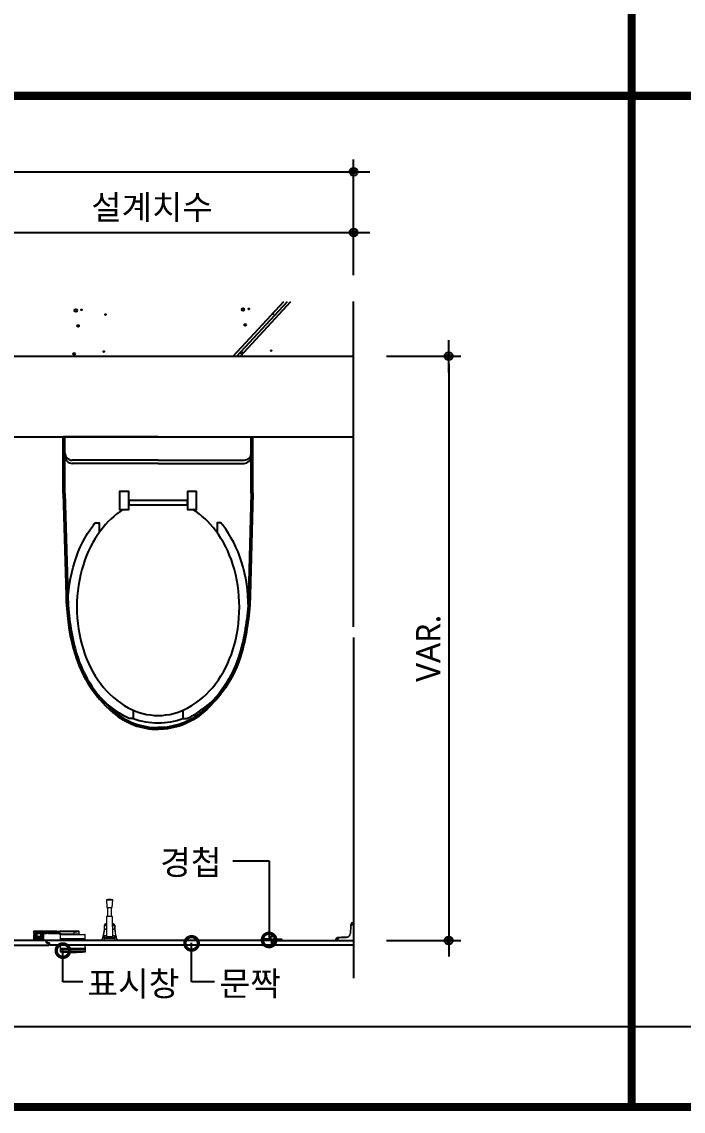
# Model space of a CAD drawing. Extents: x -256 to 8104, y -176 to 5714.
# Drawn here: x 3809 to 4629, y 2764 to 4116 of the extents above; entities that cross this region are included whole.
import ezdxf
from ezdxf.enums import TextEntityAlignment as Align

# ---------------------------------------------------------------- set-up
doc = ezdxf.new("R2010")
doc.units = 0
doc.header["$LTSCALE"] = 30
doc.layers.get('0').update_dxf_attribs({"linetype": 'CONTINUOUS'})
doc.layers.get('DEFPOINTS').update_dxf_attribs({"linetype": 'CONTINUOUS'})
for name, color, linetype in [('0_toilet', 6, 'CONTINUOUS'), ('DIM', 7, 'CONTINUOUS'), ('HAT', 8, 'CONTINUOUS'), ('경첩', 4, 'CONTINUOUS'), ('문자', 3, 'CONTINUOUS'), ('부자재', 4, 'CONTINUOUS'), ('옷걸이', 4, 'CONTINUOUS'), ('잠금쇠(회전형)', 4, 'CONTINUOUS'), ('치수', 1, 'CONTINUOUS'), ('해치', 8, 'CONTINUOUS')]:
    doc.layers.add(name, color=color, linetype=linetype)
doc.styles.add('돋움', font='malgun.ttf')
doc.dimstyles.new('10', dxfattribs={"dimscale": 10, "dimtxt": 3, "dimasz": 1, "dimexe": 1.5, "dimexo": 2, "dimgap": 1, "dimtad": 1, "dimdec": 0, "dimlunit": 6, "dimtxsty": '돋움', "dimblk": 'DIMDOT', "dimcen": -1, "dimdle": 1.5, "dimclrt": 3, "dimazin": 3, "dimtfac": 1, "dimtdec": 0, "dimtix": 1, "dimtmove": 2, "dimatfit": 3, "dimldrblk": 'DIMDOT', "dimarcsym": 0})

# ---------------------------------------------------------------- blocks, each defined once
blk = doc.blocks.new('DIMDOT')
at = {"linetype": 'Continuous'}
blk.add_line((-2, 0), (2, 0), dxfattribs=at)
for radius in [0.5, 0.25]:
    blk.add_circle((0, 0), radius, dxfattribs=at)
blk = doc.blocks.new('*D291')
at = {"layer": 'DEFPOINTS', "color": 0}
for p in [(108967.5, 9137.4), (108967.5, 8412.4), (109064.4, 8412.4)]:
    blk.add_point(p, dxfattribs=at)
at = {"layer": 'DIM', "color": 0, "lineweight": -2, "ltscale": 10}
for p, q in [((108987.5, 9137.4), (109079.4, 9137.4)), ((109064.4, 9127.4), (109064.4, 8422.4)), ((108987.5, 8412.4), (109079.4, 8412.4))]:
    blk.add_line(p, q, dxfattribs=at)
at = {"layer": 'DIM', "color": 0, "lineweight": -2, "xscale": 10, "yscale": 10, "zscale": 10}
for p, rotation in [((109064.4, 9137.4), 90), ((109064.4, 8412.4), 270)]:
    blk.add_blockref('DIMDOT', p, dxfattribs=dict(at, rotation=rotation))
at = {"layer": 'DIM', "color": 3, "insert": (109039.2, 8774.9), "char_height": 30, "attachment_point": 5, "rotation": 90, "style": '돋움'}
blk.add_mtext('VAR.', dxfattribs=at)
blk = doc.blocks.new('_DOTSMALL')
at = {"color": 0, "linetype": 'ByBlock', "const_width": 0.5}
blk.add_lwpolyline([(-0.0625, 0, 1), (0.0625, 0, 1)], format="xyb", close=True, dxfattribs=at)
blk = doc.blocks.new('A$C63EC304E')
at = {"layer": '치수', "color": 1, "xscale": 2.5, "yscale": 2.5, "zscale": 2.5, "rotation": 234.3098741996962}
blk.add_blockref('_DOTSMALL', (0.31, 0.31), dxfattribs=at)
blk = doc.blocks.new('A$C2BC9653E')
at = {"layer": '치수', "xscale": 0.3333333333333333, "yscale": 0.3333333333333333, "zscale": 0.3333333333333333}
blk.add_blockref('A$C63EC304E', (0, 0), dxfattribs=at)
blk = doc.blocks.new('A$C7FC71301')
at = {"layer": '치수', "rotation": 180}
blk.add_blockref('A$C2BC9653E', (0.208, 0.208), dxfattribs=at)
blk = doc.blocks.new('A$C4A20372B')
at = {"layer": '치수'}
blk.add_blockref('A$C7FC71301', (0, 0), dxfattribs=at)
blk = doc.blocks.new('A$C566469F5')
at = {"layer": '치수'}
blk.add_blockref('A$C4A20372B', (0, 0), dxfattribs=at)
blk = doc.blocks.new('A$C7E317CD4')
at = {"layer": '해치', "xscale": 2, "yscale": 2, "zscale": 2}
blk.add_blockref('A$C566469F5', (0, 0), dxfattribs=at)
blk = doc.blocks.new('A$C601D7F27')
at = {"layer": '치수'}
blk.add_blockref('A$C7E317CD4', (0, 0), dxfattribs=at)
blk = doc.blocks.new('A$C38802C08')
at = {"layer": '치수'}
blk.add_blockref('A$C601D7F27', (0, 0), dxfattribs=at)
blk = doc.blocks.new('*D292')
at = {"layer": 'DEFPOINTS', "color": 0}
for p in [(108946.5, 9290.9), (108446.5, 9217.8), (108946.5, 9217.8)]:
    blk.add_point(p, dxfattribs=at)
at = {"layer": 'DIM', "color": 0, "lineweight": -2, "ltscale": 10}
for p, q in [((108446.5, 9237.8), (108446.5, 9305.9)), ((108946.5, 9237.8), (108946.5, 9305.9)), ((108456.5, 9290.9), (108936.5, 9290.9))]:
    blk.add_line(p, q, dxfattribs=at)
at = {"layer": 'DIM', "color": 0, "lineweight": -2, "xscale": 10, "yscale": 10, "zscale": 10, "rotation": 180}
blk.add_blockref('DIMDOT', (108446.5, 9290.9), dxfattribs=at)
at = {"layer": 'DIM', "color": 0, "lineweight": -2, "xscale": 10, "yscale": 10, "zscale": 10}
blk.add_blockref('DIMDOT', (108946.5, 9290.9), dxfattribs=at)
at = {"layer": 'DIM', "color": 3, "insert": (108696.5, 9320.6), "char_height": 30, "attachment_point": 5, "style": '돋움'}
blk.add_mtext('설계치수', dxfattribs=at)
blk = doc.blocks.new('*D293')
at = {"layer": 'DEFPOINTS', "color": 0}
for p in [(108946.5, 9366.3), (107446.5, 9217.8), (108946.5, 9217.8)]:
    blk.add_point(p, dxfattribs=at)
at = {"layer": 'DIM', "color": 0, "lineweight": -2, "ltscale": 10}
for p, q in [((107446.5, 9237.8), (107446.5, 9381.3)), ((108946.5, 9237.8), (108946.5, 9381.3)), ((107456.5, 9366.3), (108936.5, 9366.3))]:
    blk.add_line(p, q, dxfattribs=at)
at = {"layer": 'DIM', "color": 0, "lineweight": -2, "xscale": 10, "yscale": 10, "zscale": 10, "rotation": 180}
blk.add_blockref('DIMDOT', (107446.5, 9366.3), dxfattribs=at)
at = {"layer": 'DIM', "color": 0, "lineweight": -2, "xscale": 10, "yscale": 10, "zscale": 10}
blk.add_blockref('DIMDOT', (108946.5, 9366.3), dxfattribs=at)
at = {"layer": 'DIM', "color": 3, "insert": (108196.5, 9395.9), "char_height": 30, "attachment_point": 5, "style": '돋움'}
blk.add_mtext('설계치수', dxfattribs=at)
blk = doc.blocks.new('A$C10E41893')
at = {"layer": '부자재'}
for p, q in [((6.5, 0), (6.5, 196)), ((123.3, 196), (6.5, 196)), ((123.3, 192.5), (6.5, 192.5)), ((54.8, 0), (54.8, 177.5)), ((61.4, 0), (61.4, 177.5)), ((6.5, 0), (6.5, -196)), ((54.8, 0), (54.8, -177.5)), ((61.4, 0), (61.4, -177.5)), ((123.3, -192.5), (6.5, -192.5)), ((123.3, -196), (6.5, -196))]:
    blk.add_line(p, q, dxfattribs=at)
for points in [[(122.7, 196, -0.012538), (123.3, 196), (334.6, 190.3, -0.055395), (444.7, 175.1, -0.154276), (576.9, 93.3, -0.179504), (611.5, 0, -0.179504)], [(122.8, 192.5, -0.012538), (123.2, 192.5), (334.5, 186.8, -0.055395), (443.8, 171.7, -0.154276), (574.3, 91, -0.179504), (608, 0, -0.179504)], [(572, 51.4), (588.8, 51.4), (588.8, 59.6, 0.021185), (583.3, 70.7, 0.106084), (528.4, 133.7, 0.085733), (452.6, 172.4, 0.075373), (358.7, 186.6, 0.075373), (264.8, 172.4, 0.085733), (189, 133.7, 0.007337), (184.4, 130.1), (184.4, 122), (204.7, 122)], [(156.7, -72, 0.089162), (200.2, -118.7, 0.085733), (270.3, -154.5, 0.075373), (358.7, -167.9, 0.075373), (447.1, -154.5, 0.085733), (517.2, -118.7, 0.106084), (567, -61.6, 0.126931), (582.8, 0, 0.126931), (567, 61.6, 0.106084), (517.2, 118.7, 0.085733), (447.1, 154.5, 0.075373), (358.7, 167.9, 0.075373), (270.3, 154.5, 0.085733), (200.2, 118.7, 0.089162), (156.7, 72)], [(588.8, -51.4, 0.090214), (598.2, 0, 0.090214), (588.8, 51.4, 0.106084)], [(122.7, -196, 0.012538), (123.3, -196), (334.6, -190.3, 0.055395), (444.7, -175.1, 0.154276), (576.9, -93.3, 0.179504), (611.5, 0, 0.179504)], [(122.8, -192.5, 0.012538), (123.2, -192.5), (334.5, -186.8, 0.055395), (443.8, -171.7, 0.154276), (574.3, -91, 0.179504), (608, 0, 0.179504)], [(572, -51.4), (588.8, -51.4), (588.8, -59.6, -0.021185), (583.3, -70.7, -0.106084), (528.4, -133.7, -0.085733), (452.6, -172.4, -0.075373), (358.7, -186.6, -0.075373), (264.8, -172.4, -0.085733), (189, -133.7, -0.007337), (184.4, -130.1), (184.4, -122), (204.7, -122)]]:
    blk.add_lwpolyline(points, format="xyb", dxfattribs=at)
blk.add_lwpolyline([(138, -60.8), (119.3, -60.8), (119.3, -79.5), (156.7, -79.5), (156.7, -60.8), (138, -60.8), (147.3, -60.8), (147.3, 60.8), (138, 60.8), (156.7, 60.8), (156.7, 79.5), (119.3, 79.5), (119.3, 60.8), (138, 60.8), (138, -60.8), (119.3, -60.8)], dxfattribs=at)
for centre, start, end in [((39.8, 177.5), 0, 90), ((46.4, 177.5), 0, 90), ((39.8, -177.5), 270, 0), ((46.4, -177.5), 270, 0)]:
    blk.add_arc(centre, 15, start, end, dxfattribs=at)
blk = doc.blocks.new('EDGE_11', base_point=(104726.3, 5436.3))
for p, q in [((108946.5, 8801.5), (108946.5, 9205.1)), ((107446.5, 9137.4), (108946.5, 9137.4)), ((107446.5, 9037.4), (108946.5, 9037.4)), ((108946.5, 8788.2), (108946.5, 8365.6))]:
    blk.add_line(p, q)
at = {"color": 8}
for p, q in [((107210.4, 8305.6), (109173, 8305.6)), ((109173, 8305.6), (110558.3, 8305.6))]:
    blk.add_line(p, q, dxfattribs=at)
at = {"color": 8, "const_width": 10}
for points in [[(109291.4, 8205.6), (109291.4, 10974.7)], [(107210.4, 9460.5), (110558.3, 9460.5)], [(104773.7, 8205.6), (110558.3, 8205.6)]]:
    blk.add_lwpolyline(points, dxfattribs=at)
at = {"layer": '0_toilet'}
for p, q in [((108565.5, 8412.4), (108336.5, 8412.4)), ((108565.5, 8409.4), (108565.5, 8412.4)), ((108565.5, 8409.4), (108569.2, 8409.4)), ((108845.1, 8412.4), (108566.2, 8412.4)), ((108566.2, 8409.4), (108566.2, 8412.4)), ((108568.5, 8406.4), (108568.5, 8409.4)), ((108569.2, 8406.4), (108569.2, 8409.4)), ((108845.1, 8406.4), (108845.1, 8412.4)), ((108846.6, 8412.4), (108946.5, 8412.4)), ((108846.6, 8406.4), (108846.6, 8412.4)), ((108336.5, 8406.4), (108568.5, 8406.4)), ((108845.1, 8406.4), (108569.2, 8406.4)), ((108946.5, 8406.4), (108846.6, 8406.4))]:
    blk.add_line(p, q, dxfattribs=at)
at = {"layer": '경첩', "color": 4, "linetype": 'Continuous', "lineweight": 15}
for p, q in [((108942.3, 8423.3), (108942.6, 8423)), ((108942.3, 8423.3), (108942.3, 8422.4)), ((108942.3, 8422.4), (108942.5, 8422.1)), ((108942.3, 8422.4), (108942.3, 8422.3)), ((108942.3, 8422.3), (108942.5, 8422)), ((108942.3, 8422.3), (108942.3, 8421.9)), ((108942.5, 8426.8), (108942.4, 8423.9)), ((108942.4, 8423.9), (108942.6, 8423.7)), ((108942.4, 8423.9), (108942.6, 8423.7)), ((108942.4, 8423.9), (108942.4, 8423.5)), ((108942.4, 8423.5), (108942.6, 8423.3)), ((108942.9, 8430.1), (108942.5, 8421.2)), ((108942.6, 8427.8), (108942.5, 8427.2)), ((108942.5, 8427.2), (108942.8, 8426.9)), ((108942.5, 8426.8), (108942.7, 8426.6)), ((108942.7, 8431.5), (108942.6, 8428.8)), ((108942.6, 8428.8), (108942.8, 8428.6)), ((108942.6, 8428.2), (108942.8, 8427.9)), ((108942.6, 8427.8), (108942.8, 8427.6)), ((108942.7, 8431.5), (108943, 8431.3)), ((108942.7, 8421.1), (108943.2, 8430.1)), ((108942.8, 8432.1), (108943, 8432)), ((108943, 8432.6), (108942.9, 8430.1)), ((108943.2, 8431.2), (108943.3, 8432.6)), ((108945.3, 8432.4), (108945.3, 8432.5)), ((108945.3, 8432.5), (108946.5, 8432.5)), ((108945.3, 8432.4), (108945.3, 8432.1)), ((108946.5, 8432.4), (108945.3, 8432.4)), ((108945.3, 8432.1), (108946.5, 8432.1)), ((108945.4, 8434.6), (108945.4, 8434.9)), ((108946.5, 8434.9), (108945.4, 8434.9)), ((108945.4, 8434.6), (108946.5, 8434.6)), ((108946.5, 8434.6), (108946.5, 8434.9)), ((108946.5, 8432.5), (108946.5, 8434.6)), ((108946.5, 8432.1), (108946.5, 8432.4)), ((108946.5, 8432.1), (108946.5, 8413.9)), ((108924.3, 8413.5), (108924, 8413.5)), ((108924, 8413.5), (108924, 8412.4)), ((108924, 8412.4), (108924.3, 8412.4)), ((108924.3, 8412.4), (108924.3, 8413.5)), ((108924.3, 8412.4), (108926.4, 8412.4)), ((108928.8, 8416), (108926.3, 8415.9)), ((108926.3, 8415.6), (108927.7, 8415.7)), ((108926.4, 8412.4), (108926.4, 8413.6)), ((108926.4, 8413.6), (108926.5, 8413.6)), ((108926.5, 8413.6), (108926.8, 8413.6)), ((108926.5, 8413.6), (108926.5, 8412.4)), ((108926.5, 8412.4), (108926.8, 8412.4)), ((108930.1, 8416.3), (108926.8, 8416.1)), ((108926.8, 8416.1), (108926.8, 8416.1)), ((108926.8, 8416.1), (108926.9, 8415.9)), ((108926.8, 8412.4), (108926.8, 8413.6)), ((108945, 8412.4), (108926.8, 8412.4)), ((108937.7, 8416.4), (108928.8, 8416)), ((108928.8, 8415.7), (108937.7, 8416.2)), ((108930.1, 8416.3), (108930.3, 8416.1)), ((108930.7, 8416.3), (108931, 8416.1)), ((108931.1, 8416.3), (108931.3, 8416.1)), ((108934.4, 8416.5), (108931.7, 8416.4)), ((108931.7, 8416.4), (108932, 8416.1)), ((108934.4, 8416.5), (108934.7, 8416.3)), ((108935.1, 8416.5), (108935.4, 8416.3)), ((108935.5, 8416.5), (108935.7, 8416.3)), ((108936.1, 8416.6), (108936.4, 8416.3)), ((108937.5, 8416.6), (108936.1, 8416.6)), ((108937.7, 8416.7), (108937.5, 8416.6)), ((108937.5, 8416.6), (108937.7, 8416.4)), ((108938.7, 8416.8), (108938.9, 8416.6)), ((108939.3, 8417), (108939.4, 8416.8)), ((108939.5, 8417.1), (108939.7, 8416.9)), ((108940, 8417.3), (108940.1, 8417.2)), ((108940.2, 8417.5), (108940.4, 8417.3)), ((108941.3, 8418.5), (108941.4, 8418.3)), ((108941.4, 8418.7), (108941.6, 8418.5)), ((108941.7, 8419.2), (108941.9, 8419)), ((108941.8, 8419.4), (108942, 8419.2)), ((108942, 8419.8), (108942.2, 8419.6)), ((108942.3, 8420.1), (108942.1, 8420.3)), ((108942.1, 8420.3), (108942.3, 8420.1)), ((108942.3, 8421.8), (108942.2, 8421.2)), ((108942.2, 8420.9), (108942.4, 8420.7)), ((108942.2, 8420.7), (108942.4, 8420.5)), ((108942.3, 8421.9), (108942.5, 8421.7)), ((108942.3, 8421.9), (108942.3, 8421.8)), ((108942.3, 8421.8), (108942.5, 8421.6))]:
    blk.add_line(p, q, dxfattribs=at)
at = {"layer": '경첩', "color": 4, "linetype": 'Continuous', "lineweight": 15, "flags": 128}
for points in [[(108942.4, 8423.5), (108942.3, 8423.4), (108942.3, 8423.4), (108942.3, 8423.3)], [(108942.4, 8423.9), (108942.4, 8423.9), (108942.4, 8423.9)], [(108942.6, 8428.8), (108942.6, 8428.7), (108942.6, 8428.6), (108942.6, 8428.5), (108942.6, 8428.4), (108942.6, 8428.3), (108942.6, 8428.2), (108942.6, 8428.2), (108942.6, 8428.2)], [(108942.8, 8432.1), (108942.7, 8431.9), (108942.7, 8431.8), (108942.7, 8431.7), (108942.7, 8431.5)], [(108942.8, 8432.1), (108942.8, 8432.1), (108942.8, 8432.1), (108942.8, 8432.1), (108942.8, 8432.1), (108942.8, 8432.1), (108942.8, 8432.1), (108942.8, 8432.1), (108942.8, 8432.1)], [(108942.9, 8430.1), (108942.9, 8430.1), (108942.9, 8430.1), (108943, 8430.1), (108943, 8430.1), (108943, 8430.1), (108943.1, 8430.1), (108943.1, 8430.1), (108943.2, 8430.1)], [(108943.3, 8432.6), (108943.2, 8432.6), (108943.2, 8432.6), (108943.1, 8432.6), (108943.1, 8432.6), (108943.1, 8432.6), (108943, 8432.6), (108943, 8432.6), (108943, 8432.6)], [(108926.3, 8415.6), (108926.3, 8415.7), (108926.3, 8415.7), (108926.3, 8415.8), (108926.3, 8415.8), (108926.3, 8415.8), (108926.3, 8415.8), (108926.3, 8415.9), (108926.3, 8415.9)], [(108928.8, 8416), (108928.8, 8416), (108928.8, 8416), (108928.8, 8415.9), (108928.8, 8415.9), (108928.8, 8415.9), (108928.8, 8415.8), (108928.8, 8415.8), (108928.8, 8415.7)], [(108930.7, 8416.3), (108930.7, 8416.3), (108930.7, 8416.3), (108930.6, 8416.3), (108930.5, 8416.3), (108930.4, 8416.3), (108930.3, 8416.3), (108930.2, 8416.3), (108930.1, 8416.3)], [(108931.7, 8416.4), (108931.6, 8416.4), (108931.5, 8416.4), (108931.4, 8416.4), (108931.3, 8416.3), (108931.2, 8416.3), (108931.2, 8416.3), (108931.1, 8416.3), (108931.1, 8416.3), (108931.1, 8416.3)], [(108935.1, 8416.5), (108935.1, 8416.5), (108935.1, 8416.5), (108935, 8416.5), (108934.9, 8416.5), (108934.8, 8416.5), (108934.7, 8416.5), (108934.6, 8416.5), (108934.4, 8416.5)], [(108936.1, 8416.6), (108936, 8416.6), (108935.9, 8416.6), (108935.8, 8416.6), (108935.7, 8416.6), (108935.6, 8416.6), (108935.5, 8416.5), (108935.5, 8416.5), (108935.5, 8416.5)], [(108937.7, 8416.4), (108937.7, 8416.4), (108937.7, 8416.4), (108937.7, 8416.4), (108937.7, 8416.3), (108937.7, 8416.3), (108937.7, 8416.2), (108937.7, 8416.2), (108937.7, 8416.2)], [(108942.1, 8420.3), (108942.1, 8420.3), (108942.1, 8420.3)], [(108942.2, 8420.9), (108942.2, 8420.7), (108942.2, 8420.7)], [(108942.5, 8421.2), (108942.5, 8421.2), (108942.5, 8421.2), (108942.5, 8421.2), (108942.6, 8421.2), (108942.6, 8421.2), (108942.6, 8421.2), (108942.7, 8421.2), (108942.7, 8421.1)]]:
    blk.add_lwpolyline(points, dxfattribs=at)
at = {"layer": '경첩', "color": 4, "linetype": 'Continuous', "lineweight": 15}
for centre, radius, start, end in [((108945.3, 8430), 2.35, 90, 177.3017), ((108945.4, 8432.5), 2.35, 90, 177.3017), ((108945.3, 8430), 2.1, 90, 177.3017), ((108945.4, 8432.5), 2.1, 90, 177.3017), ((108926.4, 8413.5), 2.35, 92.6983, 180), ((108926.4, 8413.5), 2.1, 92.6983, 180), ((108928.9, 8413.6), 2.35, 92.6983, 180), ((108928.9, 8413.6), 2.1, 92.6983, 180), ((108937.5, 8421.4), 5, 272.6983, 357.3017), ((108937.5, 8421.4), 5.25, 272.6983, 357.3017), ((108937.5, 8421.4), 4.75, 272.6983, 285), ((108937.5, 8421.4), 4.75, 284.9998, 291.7506), ((108937.5, 8421.4), 4.75, 294.9948, 301.2998), ((108937.5, 8421.4), 4.75, 301.2991, 304.3858), ((108937.5, 8421.4), 4.75, 304.3849, 322.5608), ((108937.5, 8421.4), 4.75, 322.5612, 325.6145), ((108937.5, 8421.4), 4.75, 325.6151, 331.8264), ((108937.5, 8421.4), 4.75, 335.0052, 340.234), ((108937.5, 8421.4), 4.75, 340.234, 346.7569), ((108937.5, 8421.4), 4.75, 346.8377, 351.3944), ((108937.5, 8421.4), 4.75, 354.0912, 357.3017), ((108945, 8413.9), 1.5, 270, 0)]:
    blk.add_arc(centre, radius, start, end, dxfattribs=at)
at = {"layer": '부자재'}
for p, q in [((108834.4, 8413.3), (108834.4, 8412.4)), ((108845.1, 8412.4), (108834.4, 8412.4)), ((108842.2, 8414.5), (108835, 8414)), ((108835.7, 8413.5), (108835.7, 8412.4)), ((108845.9, 8412.9), (108845.9, 8412.1)), ((108846.1, 8412.1), (108845.9, 8412.1)), ((108846.1, 8412.9), (108846.1, 8412.1)), ((108846.6, 8412.4), (108857.6, 8412.4)), ((108846.6, 8412.4), (108846.6, 8412.4)), ((108848.9, 8414.5), (108857, 8414)), ((108856.3, 8413.5), (108856.3, 8412.4)), ((108857.6, 8413.3), (108857.6, 8412.4))]:
    blk.add_line(p, q, dxfattribs=at)
at = {"layer": '부자재', "color": 1}
blk.add_circle((108846, 8415.6), 2.34, dxfattribs=at)
at = {"layer": '부자재'}
for centre, radius, start, end in [((108835.1, 8413.3), 0.7, 101.7765, 181.6712), ((108836.5, 8413.2), 0.884, 113.4077, 164.5497), ((108842.1, 8415.8), 1.29, 272.9231, 352.4724), ((108846, 8415.6), 2.62, 270, 180), ((108846.4, 8411.3), 1.65, 102.5267, 141.5475), ((108845.7, 8411.3), 1.65, 43.1003, 77.4733), ((108846.1, 8415.2), 2.86, 280.084, 345.9792), ((108849.9, 8415.8), 1.29, 187.5276, 267.0769), ((108855.5, 8413.2), 0.884, 15.4503, 67.3004), ((108856.9, 8413.3), 0.7, 358.3288, 78.2235)]:
    blk.add_arc(centre, radius, start, end, dxfattribs=at)
at = {"layer": '옷걸이', "lineweight": 15}
for p, q in [((108639.9, 8462.7), (108640.7, 8453.2)), ((108639.9, 8462.7), (108647.9, 8462.7)), ((108647.2, 8453.2), (108647.9, 8462.7)), ((108640.7, 8453.2), (108647.2, 8453.2)), ((108641.4, 8453.2), (108641.4, 8442.4)), ((108646.4, 8442.4), (108646.4, 8453.2)), ((108640.2, 8442.1), (108640, 8416.9)), ((108647.7, 8442.1), (108640.2, 8442.1)), ((108640.4, 8442.4), (108643.9, 8442.4)), ((108643.9, 8442.4), (108647.4, 8442.4)), ((108647.9, 8416.9), (108647.7, 8442.1)), ((108640, 8425.9), (108637.6, 8425.9)), ((108637.7, 8426.7), (108640.1, 8426.7)), ((108640.1, 8433), (108640, 8433)), ((108640, 8433), (108640, 8432.9)), ((108640.1, 8432.9), (108640, 8432.9)), ((108640, 8431.4), (108640, 8431)), ((108640, 8431.4), (108640.1, 8431.4)), ((108640.1, 8431), (108640, 8431)), ((108647.9, 8433), (108647.8, 8433)), ((108647.9, 8432.9), (108647.8, 8432.9)), ((108647.8, 8431.4), (108647.9, 8431.4)), ((108647.9, 8431), (108647.8, 8431)), ((108647.8, 8426.7), (108650.2, 8426.7)), ((108650.3, 8425.9), (108647.8, 8425.9)), ((108647.9, 8433), (108647.9, 8432.9)), ((108647.9, 8431.4), (108647.9, 8431)), ((108634.4, 8412.4), (108635.3, 8414.9)), ((108636.8, 8412.4), (108634.4, 8412.4)), ((108635.3, 8414.9), (108635.3, 8415)), ((108635.3, 8414.9), (108635.3, 8414.9)), ((108637.7, 8417.8), (108636.2, 8417.8)), ((108637.7, 8417.8), (108636.2, 8417.8)), ((108636.3, 8415.7), (108636.2, 8415.7)), ((108636.2, 8415.6), (108636.2, 8415.6)), ((108651.6, 8415.6), (108636.2, 8415.6)), ((108637.6, 8414.9), (108636.8, 8412.4)), ((108651.1, 8412.4), (108636.8, 8412.4)), ((108637.6, 8417.2), (108637.7, 8417.8)), ((108637.6, 8414.9), (108637.6, 8415.6)), ((108637.6, 8415.6), (108650.2, 8415.6)), ((108650.2, 8414.9), (108637.6, 8414.9)), ((108648.7, 8416.9), (108639.2, 8416.9)), ((108651.6, 8417.8), (108650.2, 8417.8)), ((108650.2, 8417.8), (108650.3, 8417.2)), ((108651.6, 8417.8), (108650.2, 8417.8)), ((108650.2, 8414.9), (108650.2, 8415.6)), ((108651.1, 8412.4), (108650.2, 8414.9)), ((108653.4, 8412.4), (108651.1, 8412.4)), ((108651.7, 8415.7), (108651.6, 8415.7)), ((108651.6, 8415.6), (108651.6, 8415.6)), ((108651.8, 8415.7), (108651.7, 8415.7)), ((108652.6, 8415), (108652.6, 8414.9)), ((108652.6, 8414.9), (108653.4, 8412.4)), ((108652.6, 8414.9), (108652.6, 8414.9))]:
    blk.add_line(p, q, dxfattribs=at)
at = {"layer": '옷걸이', "lineweight": 15, "flags": 128}
for points in [[(108637.3, 8425.9), (108637.4, 8425.9), (108637.4, 8425.9), (108637.4, 8425.9), (108637.4, 8425.9), (108637.5, 8425.9), (108637.5, 8425.9), (108637.5, 8425.9), (108637.6, 8425.9)], [(108640, 8433), (108640, 8433), (108639.6, 8433), (108639.3, 8432.9), (108639, 8432.9), (108638.7, 8432.8), (108638.4, 8432.6), (108638.2, 8432.5), (108637.9, 8432.3), (108637.8, 8432.1), (108637.6, 8431.9), (108637.5, 8431.6), (108637.5, 8431.4), (108637.5, 8431.4)], [(108640, 8432.9), (108639.6, 8432.9), (108639.2, 8432.8), (108638.8, 8432.7), (108638.4, 8432.6), (108638.1, 8432.4), (108637.9, 8432.2), (108637.7, 8431.9), (108637.6, 8431.7), (108637.5, 8431.3), (108637.5, 8431.3)], [(108637.5, 8429.8), (108637.6, 8430.1), (108637.7, 8430.3), (108637.8, 8430.6), (108638.1, 8430.8), (108638.4, 8431), (108638.7, 8431.1), (108639.1, 8431.3), (108639.5, 8431.3), (108640, 8431.4)], [(108640, 8431), (108639.5, 8431), (108639.2, 8430.9), (108638.8, 8430.8), (108638.5, 8430.7), (108638.3, 8430.5), (108638.1, 8430.3), (108637.9, 8430.1), (108637.8, 8429.8), (108637.8, 8429.6)], [(108650.4, 8431.3), (108650.4, 8431.3), (108650.3, 8431.5), (108650.3, 8431.8), (108650.2, 8432), (108650, 8432.2), (108649.8, 8432.4), (108649.6, 8432.5), (108649.4, 8432.7), (108649.1, 8432.8), (108648.8, 8432.9), (108648.5, 8433), (108648.1, 8433), (108647.9, 8433)], [(108650.4, 8431.3), (108650.3, 8431.6), (108650.2, 8431.8), (108650.1, 8432.1), (108649.8, 8432.3), (108649.6, 8432.5), (108649.2, 8432.7), (108648.8, 8432.8), (108648.4, 8432.9), (108647.9, 8432.9), (108647.9, 8432.9)], [(108647.9, 8431.4), (108648.3, 8431.4), (108648.7, 8431.3), (108649.1, 8431.2), (108649.4, 8431), (108649.7, 8430.8), (108650, 8430.6), (108650.2, 8430.4), (108650.3, 8430.1), (108650.4, 8429.8)], [(108650.1, 8429.6), (108650, 8429.9), (108649.9, 8430.1), (108649.8, 8430.4), (108649.5, 8430.5), (108649.3, 8430.7), (108648.9, 8430.9), (108648.6, 8431), (108648.2, 8431), (108647.9, 8431)], [(108650.5, 8425.9), (108650.5, 8425.9), (108650.5, 8425.9), (108650.5, 8425.9), (108650.4, 8425.9), (108650.4, 8425.9), (108650.4, 8425.9), (108650.3, 8425.9), (108650.3, 8425.9)], [(108636, 8417.6), (108636, 8417.6), (108636, 8417.6)], [(108636.2, 8415.7), (108636.1, 8415.7), (108636.1, 8415.7)], [(108636.2, 8417.8), (108636.2, 8417.8), (108636.2, 8417.8)], [(108636.3, 8415.7), (108636.2, 8415.7), (108636.2, 8415.6)], [(108636.2, 8415.7), (108636.2, 8415.7), (108636.3, 8415.7)], [(108638.4, 8415.7), (108638, 8415.7), (108637.8, 8415.7), (108637.7, 8415.7), (108637.8, 8415.8), (108638.1, 8415.8), (108638.2, 8415.8)], [(108640, 8418.2), (108639.4, 8418.1), (108638.1, 8418.1)], [(108649.8, 8418.1), (108648.2, 8418.2), (108647.9, 8418.2)], [(108649.7, 8415.8), (108650, 8415.8), (108650.1, 8415.8), (108650.1, 8415.7), (108650, 8415.7), (108649.6, 8415.7), (108649.2, 8415.7)], [(108651.6, 8415.6), (108651.6, 8415.7), (108651.6, 8415.7)], [(108651.7, 8415.7), (108651.7, 8415.7), (108651.6, 8415.7)]]:
    blk.add_lwpolyline(points, dxfattribs=at)
at = {"layer": '옷걸이', "lineweight": 15}
for centre, radius, start, end in [((108643.9, 8452.4), 11, 68.7607, 111.2393), ((108640.4, 8442.1), 0.25, 90, 179.5), ((108647.4, 8442.1), 0.25, 0.5, 90), ((108584.8, 8430.1), 52.8, 346.2317, 355.4136), ((108584.8, 8430.1), 53, 346.5097, 355.4136), ((108584.8, 8430.1), 52.8, 355.4136, 356.451), ((108584.8, 8430.1), 52.8, 356.4511, 359.6096), ((108637.6, 8426.9), 0.23, 185.4574, 275.1888), ((108584.8, 8430.1), 52.8, 359.6096, 1.2369), ((108637.7, 8429.8), 0.227, 188.2087, 276.392), ((108603.7, 8429.3), 34.1, 354.2736, 355.5668), ((108584.8, 8430), 53, 356.4511, 359.6096), ((108584.8, 8431.8), 55.3, 359.6189, 1.2073), ((108703.1, 8431.8), 55.3, 178.7927, 180.3811), ((108650.1, 8429.8), 0.227, 263.608, 351.7913), ((108703.1, 8430), 53, 180.3904, 183.5489), ((108650.2, 8426.9), 0.23, 264.8112, 354.5426), ((108684.2, 8429.3), 34.1, 184.4333, 185.7264), ((108703.1, 8430.1), 53, 184.5864, 193.4903), ((108703.1, 8430.1), 52.8, 178.7631, 180.3904), ((108703.1, 8430.1), 52.8, 180.3904, 183.5489), ((108703.1, 8430.1), 52.8, 183.5489, 184.5865), ((108703.1, 8430.1), 52.8, 184.5864, 193.7683), ((108586, 8429.8), 51.5, 343.2376, 346.2577), ((108636.4, 8414.6), 1.17, 101.397, 160.6752), ((108636.2, 8414.6), 1, 89.9937, 161.8081), ((108586.4, 8430), 51.3, 343.5226, 346.2377), ((108636.2, 8417.5), 0.25, 90.2728, 166.2395), ((108636.2, 8417.5), 0.247, 89.2585, 165.9158), ((108635.8, 8417.5), 1.81, 282.0607, 352.5143), ((108635.7, 8417.9), 2.24, 284.8265, 3.5932), ((108638, 8417.7), 0.376, 79.9393, 150.5456), ((108637.9, 8417.8), 0.248, 89.5881, 179.723), ((108638.1, 8417.8), 0.307, 84.7786, 118.9817), ((108637.8, 8417.2), 1.43, 284.1057, 346.9245), ((108644.1, 8816.8), 401.1, 269.1968, 270.7316), ((108650.1, 8417.2), 1.44, 193.1186, 255.9655), ((108649.8, 8417.7), 0.4, 32.0092, 97.8083), ((108649.8, 8417.8), 0.271, 58.6344, 97.6053), ((108652.2, 8417.9), 2.24, 176.3909, 255.1894), ((108649.9, 8417.8), 0.248, 0.277, 90.4119), ((108652, 8417.5), 1.8, 186.7864, 258.2605), ((108651.6, 8417.5), 0.25, 13.7617, 89.4531), ((108651.6, 8417.5), 0.247, 14.0842, 90.7415), ((108701.3, 8429.9), 51.2, 193.7584, 196.469), ((108651.6, 8414.6), 1, 18.1919, 90.0063), ((108651.5, 8414.6), 1.16, 19.2937, 79.3942), ((108702.1, 8429.9), 51.7, 193.7493, 196.7564)]:
    blk.add_arc(centre, radius, start, end, dxfattribs=at)
at = {"layer": '잠금쇠(회전형)', "linetype": 'Continuous', "lineweight": 15}
for p, q in [((108549.7, 8423.5), (108549.7, 8421)), ((108552.1, 8424), (108550.2, 8424)), ((108578.5, 8423.8), (108556, 8423.8)), ((108578.5, 8423.8), (108556, 8423.8)), ((108556, 8423.8), (108556, 8423.8)), ((108556, 8423.5), (108600, 8423.5)), ((108556, 8423), (108556, 8423.5)), ((108556, 8423), (108556, 8421.5)), ((108600, 8423), (108556, 8423)), ((108578.5, 8423.8), (108578.5, 8423.8)), ((108605.7, 8424), (108582.4, 8424)), ((108600, 8423.5), (108600, 8423)), ((108600, 8420.5), (108600, 8423)), ((108606.2, 8420.5), (108606.2, 8423.5)), ((108549.7, 8421), (108553, 8421)), ((108549.7, 8419.4), (108549.7, 8412.4)), ((108550.1, 8419.4), (108549.7, 8419.4)), ((108549.7, 8412.4), (108562.2, 8412.4)), ((108550.1, 8414.4), (108550.1, 8419.4)), ((108550.1, 8419.4), (108550.6, 8419.4)), ((108561.8, 8414.4), (108550.1, 8414.4)), ((108550.2, 8419.9), (108550.6, 8419.9)), ((108550.6, 8419.4), (108550.6, 8419.9)), ((108550.6, 8419.9), (108552.5, 8419.9)), ((108550.6, 8419.4), (108550.6, 8414.8)), ((108552.5, 8419.4), (108550.6, 8419.4)), ((108550.6, 8414.8), (108550.7, 8414.9)), ((108550.7, 8418.9), (108552.5, 8418.9)), ((108550.7, 8414.9), (108550.7, 8418.9)), ((108551.2, 8418.4), (108550.7, 8418.9)), ((108550.7, 8414.9), (108550.8, 8414.9)), ((108550.8, 8414.9), (108561.2, 8414.9)), ((108551.2, 8418.4), (108551.2, 8414.9)), ((108552.5, 8418.4), (108551.2, 8418.4)), ((108551.7, 8417.4), (108551.7, 8415.9)), ((108558.9, 8417.4), (108551.7, 8417.4)), ((108551.7, 8415.9), (108558.9, 8415.9)), ((108552, 8417.6), (108558.7, 8417.6)), ((108558.7, 8415.6), (108552, 8415.6)), ((108552.5, 8419.4), (108552.5, 8419.9)), ((108552.5, 8419.9), (108553.5, 8419.9)), ((108552.5, 8418.9), (108552.5, 8419.4)), ((108553, 8419.4), (108552.5, 8419.4)), ((108552.5, 8418.9), (108552.5, 8418.4)), ((108552.5, 8418.9), (108553, 8418.9)), ((108553.5, 8418.4), (108552.5, 8418.4)), ((108553, 8421), (108553, 8421)), ((108553, 8419.4), (108553, 8418.9)), ((108553.5, 8419.4), (108553, 8419.4)), ((108553, 8418.9), (108553.5, 8418.9)), ((108553.5, 8420.5), (108553.5, 8417.6)), ((108582.4, 8421.5), (108556, 8421.5)), ((108558.5, 8417.6), (108558.5, 8420.5)), ((108558.5, 8419.9), (108559.5, 8419.9)), ((108559, 8419.4), (108558.5, 8419.4)), ((108558.5, 8418.9), (108559, 8418.9)), ((108559.5, 8418.4), (108558.5, 8418.4)), ((108558.7, 8417.6), (108560, 8417.6)), ((108560, 8415.6), (108558.7, 8415.6)), ((108560.2, 8417.4), (108558.9, 8417.4)), ((108558.9, 8415.9), (108560.2, 8415.9)), ((108559, 8421), (108566.3, 8421)), ((108559.5, 8419.4), (108559, 8419.4)), ((108559, 8418.9), (108559, 8419.4)), ((108559, 8418.9), (108559.5, 8418.9)), ((108559.5, 8419.9), (108559.5, 8419.4)), ((108559.5, 8419.9), (108561.4, 8419.9)), ((108561.4, 8419.4), (108559.5, 8419.4)), ((108559.5, 8419.4), (108559.5, 8418.9)), ((108559.5, 8418.9), (108561.2, 8418.9)), ((108559.5, 8418.9), (108559.5, 8418.4)), ((108560.7, 8418.4), (108559.5, 8418.4)), ((108560.2, 8415.9), (108560.2, 8417.4)), ((108561.2, 8418.9), (108560.7, 8418.4)), ((108560.7, 8414.9), (108560.7, 8418.4)), ((108561.2, 8418.9), (108561.2, 8414.9)), ((108561.2, 8414.9), (108561.2, 8414.9)), ((108561.2, 8414.9), (108561.4, 8414.8)), ((108561.4, 8419.9), (108561.4, 8419.4)), ((108561.4, 8419.9), (108561.7, 8419.9)), ((108561.4, 8414.8), (108561.4, 8419.4)), ((108561.4, 8419.4), (108561.8, 8419.4)), ((108561.8, 8419.4), (108561.8, 8414.4)), ((108562.2, 8419.4), (108561.8, 8419.4)), ((108562.2, 8412.4), (108562.2, 8419.4)), ((108568.2, 8421), (108581.2, 8421)), ((108581.2, 8421), (108581.2, 8421)), ((108582.7, 8419.4), (108582.7, 8414.5)), ((108613.7, 8414.5), (108582.7, 8414.5)), ((108582.7, 8414.4), (108582.7, 8412.6)), ((108582.7, 8414.4), (108613.7, 8414.4)), ((108582.7, 8412.6), (108613.7, 8412.6)), ((108613.5, 8412.4), (108583, 8412.4)), ((108584.1, 8420), (108584, 8420.2)), ((108613.7, 8419.5), (108584.2, 8419.5)), ((108584.8, 8420), (108584.8, 8420.5)), ((108584.8, 8420.5), (108600, 8420.5)), ((108584.8, 8420), (108613.2, 8420)), ((108590.5, 8414.5), (108590.5, 8414.4)), ((108600, 8420), (108600, 8420.5)), ((108600, 8420.5), (108606.2, 8420.5)), ((108606, 8414.4), (108606, 8414.5)), ((108610.6, 8414.4), (108610.6, 8414.5)), ((108612.7, 8414.4), (108612.7, 8414.5)), ((108612.7, 8414.4), (108612.7, 8414.5)), ((108613.7, 8414.5), (108613.7, 8419.5)), ((108613.7, 8412.6), (108613.7, 8414.4)), ((108582.5, 8402.4), (108582.5, 8401.4)), ((108614, 8402.4), (108582.5, 8402.4)), ((108614, 8401.4), (108582.5, 8401.4)), ((108582.5, 8400.4), (108582.5, 8398.8)), ((108614, 8400.4), (108582.5, 8400.4)), ((108582.5, 8398.8), (108598.2, 8398.8)), ((108598.2, 8398.3), (108582.9, 8398.3)), ((108613.5, 8400.9), (108583, 8400.9)), ((108613.5, 8400.9), (108583, 8400.9)), ((108613.3, 8406.3), (108583.2, 8406.3)), ((108583.3, 8406.4), (108598.2, 8406.4)), ((108586.1, 8398.1), (108610.4, 8398.1)), ((108586.1, 8398.1), (108598.2, 8398.1)), ((108610.1, 8398), (108586.4, 8398)), ((108592.6, 8397.9), (108592.7, 8397.9)), ((108592.7, 8397.9), (108603.8, 8397.9)), ((108595.5, 8397.8), (108595.5, 8397.9)), ((108596.1, 8397.6), (108600.4, 8397.6)), ((108596.1, 8397.6), (108600.4, 8397.6)), ((108596.4, 8397.9), (108596.4, 8397.8)), ((108596.4, 8397.8), (108600.1, 8397.8)), ((108600, 8397.6), (108596.5, 8397.6)), ((108598.2, 8406.4), (108613.1, 8406.4)), ((108598.2, 8398.8), (108614, 8398.8)), ((108613.5, 8398.3), (108598.2, 8398.3)), ((108598.2, 8398.1), (108610.4, 8398.1)), ((108600.1, 8397.8), (108600.1, 8397.9)), ((108600.9, 8397.9), (108600.9, 8397.8)), ((108603.8, 8397.9), (108604, 8397.9)), ((108614, 8401.4), (108614, 8402.4)), ((108614, 8398.8), (108614, 8400.4))]:
    blk.add_line(p, q, dxfattribs=at)
at = {"layer": '잠금쇠(회전형)', "linetype": 'Continuous', "lineweight": 15, "flags": 128}
for points in [[(108556, 8423.8), (108555.3, 8423.8), (108554.7, 8423.8), (108554.1, 8423.8), (108553.5, 8423.9), (108553.1, 8423.9), (108552.7, 8423.9), (108552.4, 8423.9), (108552.2, 8424), (108552.1, 8424), (108552.1, 8424)], [(108592.6, 8397.8), (108592.4, 8397.8), (108592.3, 8397.9), (108592.3, 8397.9), (108592.5, 8397.9), (108592.6, 8397.9)], [(108596.5, 8397.6), (108596.5, 8397.6), (108596.5, 8397.7), (108596.5, 8397.7), (108596.4, 8397.7), (108596.4, 8397.7), (108596.4, 8397.7), (108596.4, 8397.7), (108596.4, 8397.8)], [(108600, 8397.6), (108600, 8397.6), (108600, 8397.7), (108600, 8397.7), (108600, 8397.7), (108600, 8397.7), (108600, 8397.7), (108600.1, 8397.7), (108600.1, 8397.8)], [(108604, 8397.9), (108604, 8397.9), (108604.2, 8397.9), (108604.2, 8397.9), (108604.1, 8397.8), (108603.9, 8397.8)]]:
    blk.add_lwpolyline(points, dxfattribs=at)
at = {"layer": '잠금쇠(회전형)', "linetype": 'Continuous', "lineweight": 15}
for centre, radius, start, end in [((108550.2, 8423.5), 0.5, 90, 180), ((108556, 8469.4), 46.4, 262.2082, 269.9516), ((108556, 8462.4), 38.9, 261.4299, 269.9411), ((108578.5, 8463.4), 39.6, 270.014, 275.6703), ((108600, 8462.3), 38.8, 270.0516, 278.5774), ((108600, 8469.4), 46.3, 270.0429, 277.7974), ((108605.7, 8423.5), 0.5, 0, 90), ((108556, 8381.5), 39.9, 90.0704, 99.0775), ((108550.2, 8419.4), 0.5, 90, 180), ((108550.6, 8419.4), 0.485, 91.9622, 181.8362), ((108550.9, 8414.1), 0.816, 110.8265, 158.264), ((108552, 8417.4), 0.25, 90, 180), ((108552, 8415.9), 0.25, 180, 270), ((108552.5, 8419.4), 0.5, 0, 90), ((108552.5, 8418.9), 0.5, 270, 0), ((108556, 8380.7), 40.4, 85.7371, 94.238), ((108553, 8420.5), 0.5, 0.4364, 88.0475), ((108556, 8392.9), 27.7, 84.8219, 95.1479), ((108559, 8420.5), 0.5, 89.9688, 179.9724), ((108559.5, 8419.4), 0.5, 90, 180), ((108559.5, 8418.9), 0.5, 180, 270), ((108560, 8417.4), 0.25, 0, 90), ((108560, 8415.9), 0.25, 270, 0), ((108561.4, 8419.4), 0.485, 358.1638, 88.0378), ((108561.1, 8414.1), 0.816, 21.736, 69.1735), ((108561.7, 8419.4), 0.5, 0, 90), ((108567.2, 8381.7), 39.3, 88.5426, 91.4397), ((108573.7, 8442), 22.3, 289.4853, 292.988), ((108581.2, 8419.4), 1.56, 359.595, 89.9503), ((108582.5, 8419.9), 1.54, 8.6008, 92.9035), ((108583, 8412.6), 0.25, 180, 270), ((108604.7, 8371.7), 52.5, 113.1385, 114.7084), ((108584.8, 8419.3), 1.18, 89.4884, 132.259), ((108585.8, 8420.1), 1.69, 184.5827, 202.3275), ((108584.8, 8419.4), 0.588, 82.6337, 171.8516), ((108606.7, 8420.5), 0.5, 180, 270), ((108613.2, 8419.5), 0.5, 0, 90), ((108613.5, 8412.6), 0.25, 270, 0), ((108593.5, 8402.4), 11, 159.2996, 180), ((108582.5, 8400.9), 0.5, 0, 90), ((108582.5, 8400.9), 0.5, 270, 0), ((108583, 8398.8), 0.5, 180, 264.5584), ((108598.2, 8558.9), 161.3, 264.5584, 265.686), ((108583.3, 8406.2), 0.15, 90, 159.2996), ((108586.1, 8398.2), 0.125, 265.686, 270), ((108586.4, 8398.2), 0.125, 235.4626, 265.7969), ((108598.2, 8559.1), 161.5, 265.7969, 269.2276), ((108592.5, 8396.1), 1.78, 88.6382, 96.0273), ((108598.5, 8478.5), 80.9, 265.7789, 267.8287), ((108598.6, 8478.6), 80.8, 266.5383, 267.829), ((108595.4, 8397.8), 0.114, 281.5317, 6.6087), ((108596.5, 8428.4), 30.7, 268.0585, 270.0013), ((108596.4, 8420.3), 22.6, 267.7351, 270.0014), ((108600, 8428.1), 30.5, 269.9897, 271.9505), ((108600.1, 8420.1), 22.4, 269.9881, 272.2754), ((108598.2, 8559.1), 161.5, 270.7724, 274.2031), ((108597.9, 8478.6), 80.8, 272.171, 273.4617), ((108601.1, 8397.8), 0.114, 173.3913, 258.4683), ((108598, 8478.5), 80.9, 272.1713, 274.2211), ((108603.9, 8397.9), 0.0882, 204.5731, 265.3621), ((108604, 8396.7), 1.13, 83.0858, 90.7191), ((108610.1, 8398.2), 0.125, 274.2031, 304.5374), ((108598.2, 8558.9), 161.3, 274.314, 275.4416), ((108610.4, 8398.2), 0.125, 270, 274.314), ((108613.1, 8406.2), 0.15, 20.7004, 90), ((108603, 8402.4), 11, 0, 20.7004), ((108614, 8400.9), 0.5, 90, 180), ((108614, 8400.9), 0.5, 180, 270), ((108613.5, 8398.8), 0.5, 275.4416, 0)]:
    blk.add_arc(centre, radius, start, end, dxfattribs=at)
at = {"layer": '치수'}
for p, q in [((108796.7, 8511.4), (108841.6, 8511.4)), ((108841.6, 8511.4), (108841.6, 8415.2)), ((108745.6, 8360.9), (108745.6, 8409.4)), ((108586, 8360.9), (108586, 8399.9)), ((108610.7, 8360.9), (108586, 8360.9)), ((108774.1, 8360.9), (108745.6, 8360.9))]:
    blk.add_line(p, q, dxfattribs=at)
at = {"layer": '해치'}
for p, q in [((108797.3, 9137.4), (108860, 9205.1)), ((108806.1, 9137.4), (108868.8, 9205.1))]:
    blk.add_line(p, q, dxfattribs=at)
at = {"layer": '해치', "color": 2}
blk.add_line((108801.7, 9137.4), (108864.4, 9205.1), dxfattribs=at)
at = {"layer": '해치'}
for centre, radius in [((108602, 9194.1), 1.68), ((108609, 9194.9), 0.56), ((108809.4, 9195.3), 1.68), ((108816.4, 9196.1), 0.56), ((108638.9, 9189), 0.56), ((108846.4, 9190.1), 0.56), ((108604.8, 9175), 1.12), ((108812.2, 9176.2), 1.12), ((108600, 9140.2), 1.12), ((108636.7, 9143.1), 0.559), ((108807.4, 9141.5), 1.12), ((108844.1, 9144.3), 0.559)]:
    blk.add_circle(centre, radius, dxfattribs=at)
at = {"layer": 'HAT', "xscale": 0.6000000000003638, "yscale": 0.6000000000003638, "zscale": 0.6000000000003638, "rotation": 270}
blk.add_blockref('A$C10E41893', (108704.1, 9041.3), dxfattribs=at)
at = {"layer": '해치', "yscale": 20, "zscale": 20}
for p, xscale, rotation in [((108749.8, 8413), -20, 89.99999999999987), ((108837.5, 8417.2), 20, 270), ((108590.2, 8404), -20, 89.99999999999987)]:
    blk.add_blockref('A$C38802C08', p, dxfattribs=dict(at, xscale=xscale, rotation=rotation))
at = {"layer": '문자', "style": '돋움'}
for s, p in [('경첩', (108744.7, 8509.7)), ('표시창', (108673.4, 8359.2)), ('문짝', (108818.3, 8359.2))]:
    blk.add_text(s, height=30.34, dxfattribs=at).set_placement(p, align=Align.MIDDLE)
at = {"layer": 'DIM', "ltscale": 10}
for base, p1, picture, middle in [((108946.5, 9366.3), (107446.5, 9217.8), '*D293', (108196.5, 9395.9)), ((108946.5, 9290.9), (108446.5, 9217.8), '*D292', (108696.5, 9320.6))]:
    dim = blk.add_linear_dim(base=base, p1=p1, p2=(108946.5, 9217.8), text='설계치수', dimstyle='10', override={"dimtxsty": '돋움'}, dxfattribs=at)
    dim.commit()
    dim.dimension.update_dxf_attribs({"geometry": picture, "text_midpoint": middle})
dim = blk.add_linear_dim(base=(109064.4, 8412.4), p1=(108967.5, 9137.4), p2=(108967.5, 8412.4), angle=90, text='VAR.', dimstyle='10', override={"dimtxsty": '돋움'}, dxfattribs=at)
dim.commit()
dim.dimension.update_dxf_attribs({"geometry": '*D291', "text_midpoint": (109039.2, 8774.9)})

msp = doc.modelspace()

# ---------------------------------------------------------------- block references
msp.add_blockref('EDGE_11', (0, 0))

doc.saveas('drawing.dxf')
